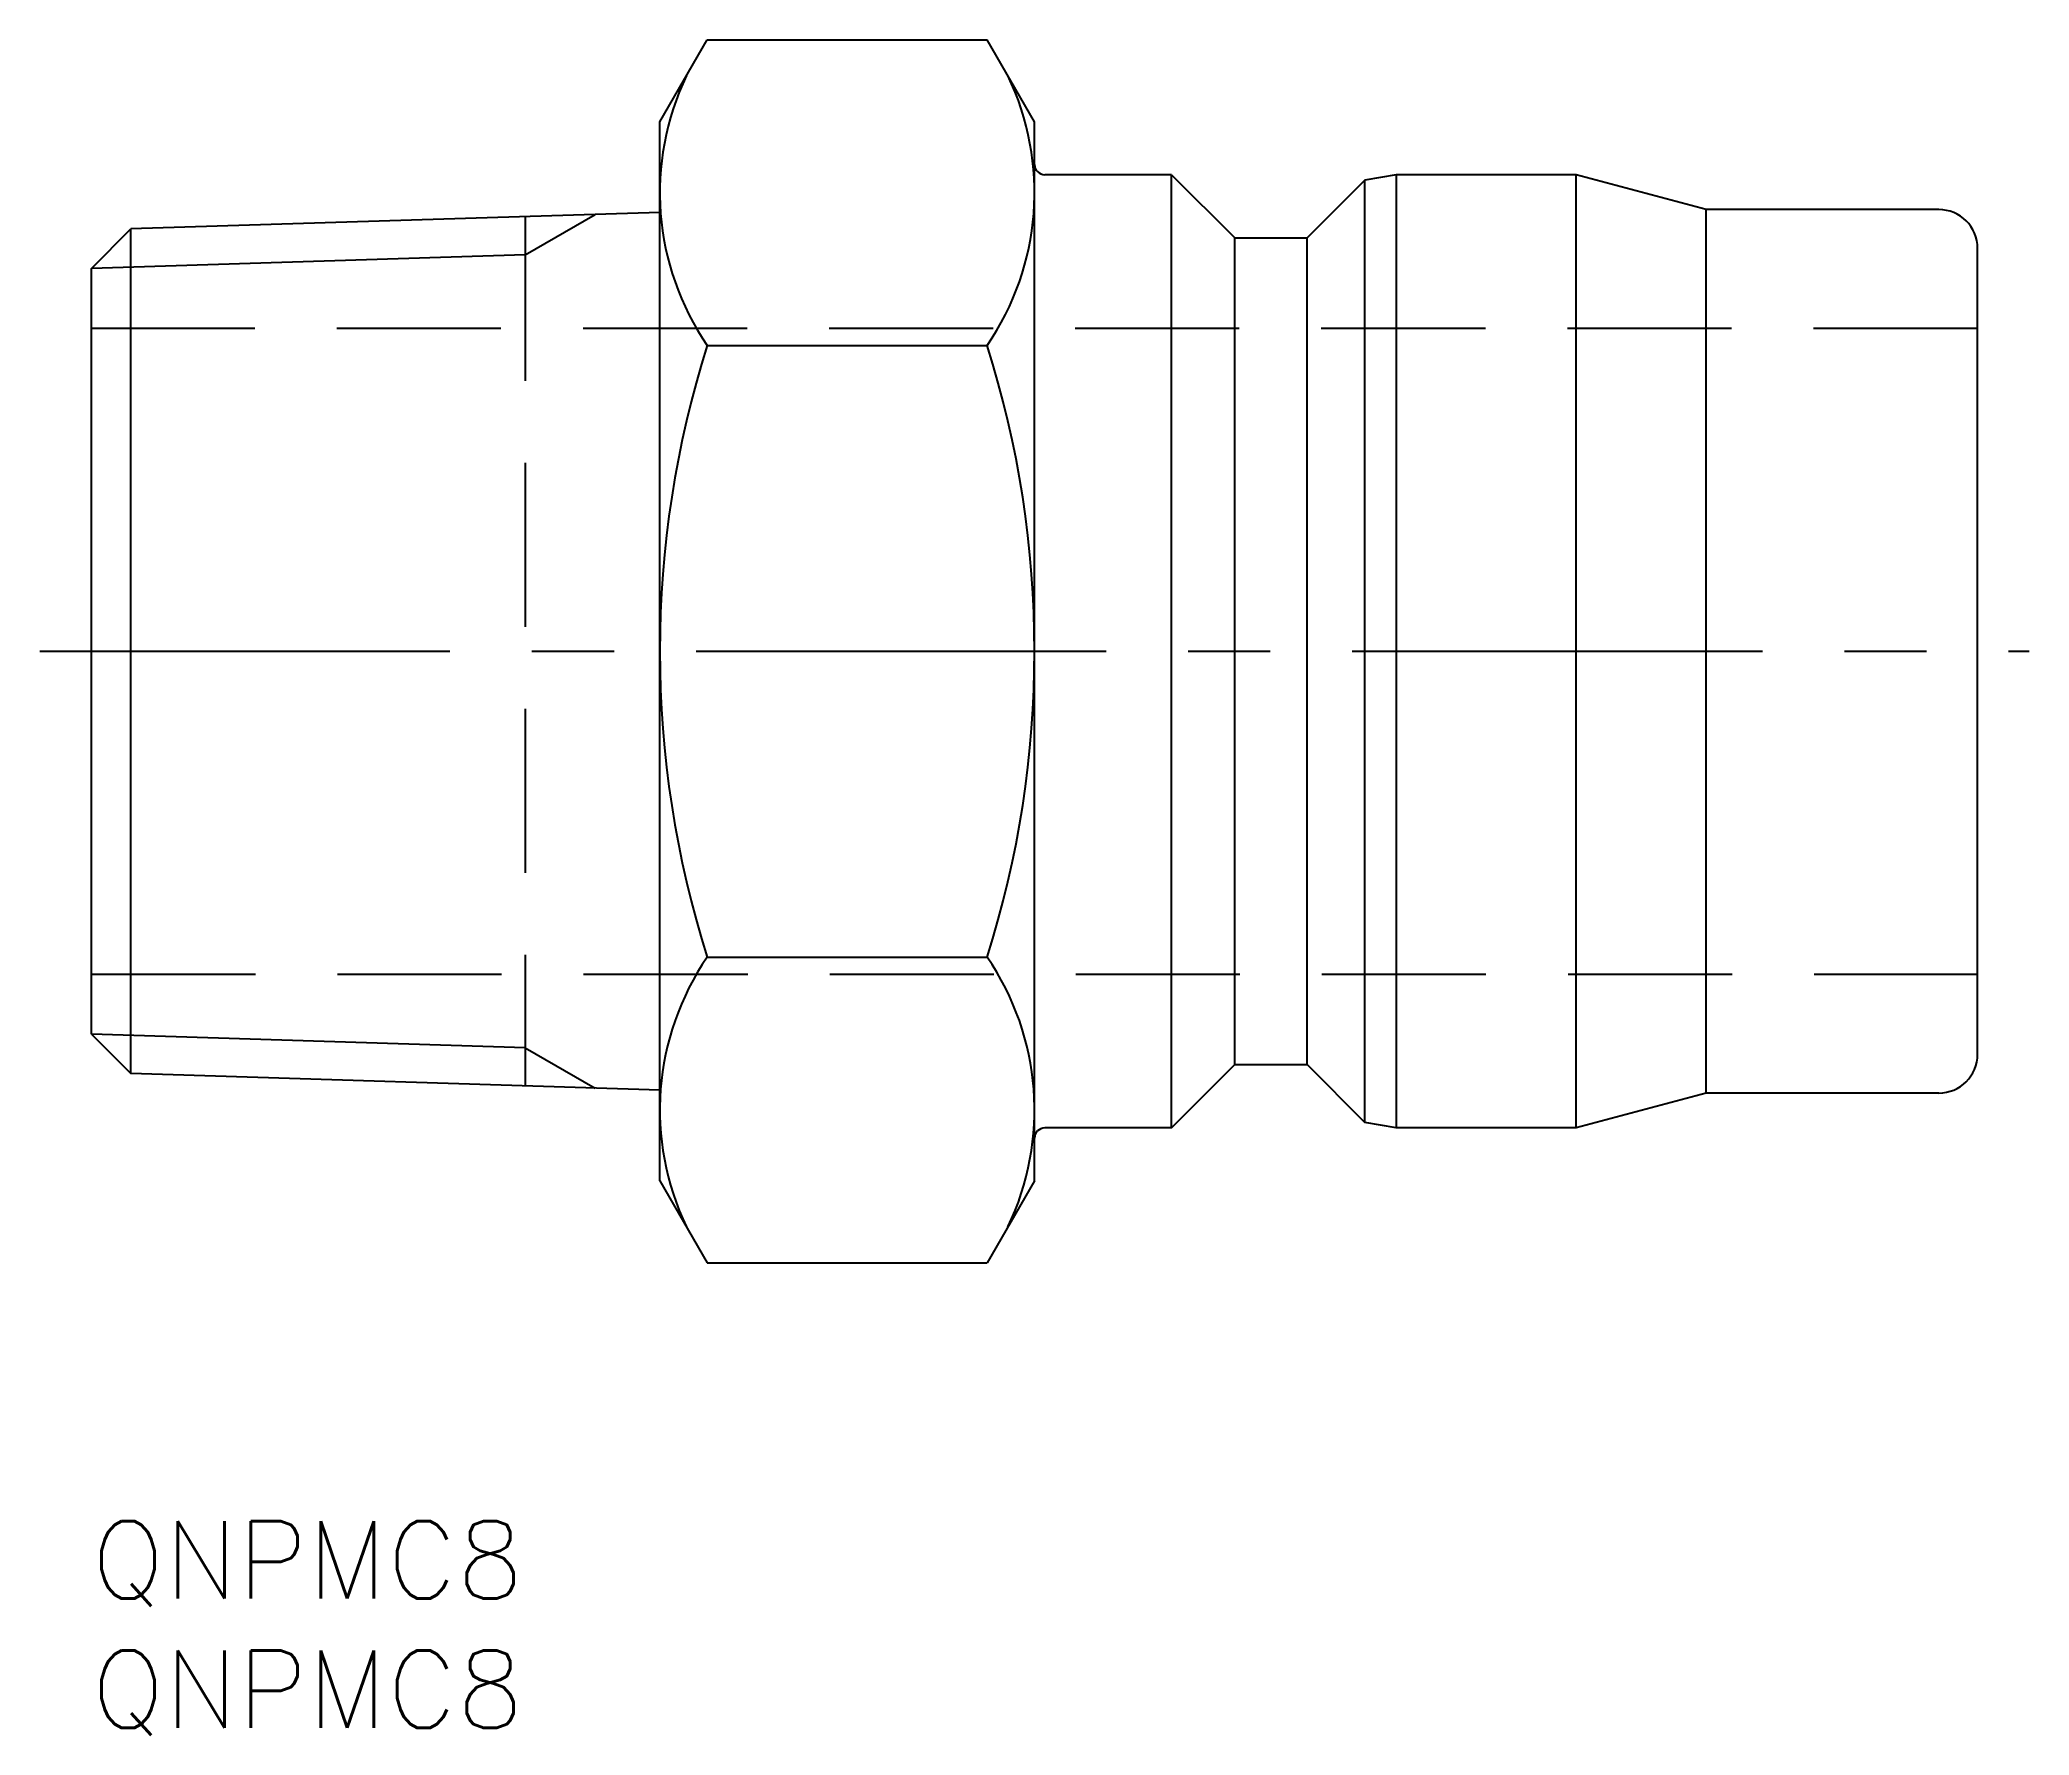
# Model space of a CAD drawing. Extents: x -2 to 75, y -8.3 to 57.3.
import ezdxf

# ---------------------------------------------------------------- set-up
doc = ezdxf.new("R2010")
doc.units = 0
doc.header["$LTSCALE"] = 0.5
doc.linetypes.add('CENTER', pattern=[50.8, 31.75, -6.35, 6.35, -6.35])
doc.linetypes.add('DASHED', pattern=[19.05, 12.7, -6.35])
for name, color, linetype in [('MSM_CENTER', 1, 'CENTER'), ('MSM_CONTINUOUS', 7, 'CONTINUOUS'), ('MSM_DASHED', 4, 'DASHED'), ('MSM_NARROW', 5, 'CONTINUOUS'), ('MSM_PART_NUMBER', 7, 'CONTINUOUS')]:
    doc.layers.add(name, color=color, linetype=linetype)
doc.styles.get("Standard").update_dxf_attribs({"font": 'txt.shx', "height": 3, "bigfont": 'bigfont.shx'})

msp = doc.modelspace()

# ---------------------------------------------------------------- linework, layer by layer
at = {"layer": 'MSM_CENTER'}
msp.add_line((-2, 33.671), (75, 33.671), dxfattribs=at)
at = {"layer": 'MSM_CONTINUOUS'}
for p, q in [((22, 54.171), (23.831, 57.343)), ((23.831, 57.343), (34.669, 57.343)), ((36.5, 54.171), (34.669, 57.343)), ((22, 13.171), (22, 54.171)), ((36.5, 13.171), (36.5, 54.171)), ((41.8, 52.121), (36.9, 52.121)), ((41.8, 15.221), (41.8, 52.121)), ((41.8, 52.121), (44.25, 49.671)), ((49.286, 51.907), (47.05, 49.671)), ((50.5, 52.121), (49.286, 51.907)), ((49.286, 15.435), (49.286, 51.907)), ((50.5, 52.121), (50.5, 15.221)), ((57.462, 52.121), (50.5, 52.121)), ((57.462, 15.221), (57.462, 52.121)), ((62.5, 50.771), (57.462, 52.121)), ((22, 50.659), (1.527, 50.019)), ((62.5, 16.571), (62.5, 50.771)), ((71.5, 50.771), (62.5, 50.771)), ((0, 48.492), (1.527, 50.019)), ((1.527, 17.324), (1.527, 50.019)), ((44.25, 17.671), (44.25, 49.671)), ((44.25, 49.671), (47.05, 49.671)), ((47.05, 17.671), (47.05, 49.671)), ((73, 18.071), (73, 49.271)), ((0, 18.851), (0, 48.492)), ((23.831, 45.507), (34.669, 45.507)), ((23.831, 21.836), (34.669, 21.836)), ((0, 18.851), (1.527, 17.324)), ((22, 16.684), (1.527, 17.324)), ((41.8, 15.221), (44.25, 17.671)), ((44.25, 17.671), (47.05, 17.671)), ((49.286, 15.435), (47.05, 17.671)), ((62.5, 16.571), (57.462, 15.221)), ((71.5, 16.571), (62.5, 16.571)), ((50.5, 15.221), (49.286, 15.435)), ((41.8, 15.221), (36.9, 15.221)), ((57.462, 15.221), (50.5, 15.221)), ((22, 13.171), (23.831, 10)), ((36.5, 13.171), (34.669, 10)), ((23.831, 10), (34.669, 10))]:
    msp.add_line(p, q, dxfattribs=at)
for centre, radius, start, end in [((32.479, 51.425), 10.479, 154.38425, 214.38425), ((26.021, 51.425), 10.479, 325.61575, 25.61575), ((36.9, 52.521), 0.4, 180, 270), ((71.5, 49.271), 1.5, 0, 90), ((61.169, 33.671), 39.169, 162.41205, 197.58795), ((-2.669, 33.671), 39.169, 342.41205, 17.58795), ((32.479, 15.918), 10.479, 145.61575, 205.61575), ((26.021, 15.918), 10.479, 334.38425, 34.38425), ((71.5, 18.071), 1.5, 270, 0), ((36.9, 14.821), 0.4, 90, 180)]:
    msp.add_arc(centre, radius, start, end, dxfattribs=at)
at = {"layer": 'MSM_DASHED'}
for p, q in [((16.79, 50.496), (16.79, 16.847)), ((73, 46.171), (0, 46.171)), ((0, 21.171), (73, 21.171))]:
    msp.add_line(p, q, dxfattribs=at)
at = {"layer": 'MSM_NARROW'}
for p, q in [((16.79, 49.017), (19.498, 50.58)), ((16.79, 49.017), (0, 48.492)), ((16.79, 18.326), (0, 18.851)), ((16.79, 18.326), (19.498, 16.762))]:
    msp.add_line(p, q, dxfattribs=at)

# ---------------------------------------------------------------- texts
at = {"layer": 'MSM_PART_NUMBER'}
for p in [(0, -3), (0, -8)]:
    msp.add_text('QNPMC8', height=3, dxfattribs=at).set_placement(p)

doc.saveas('drawing.dxf')
